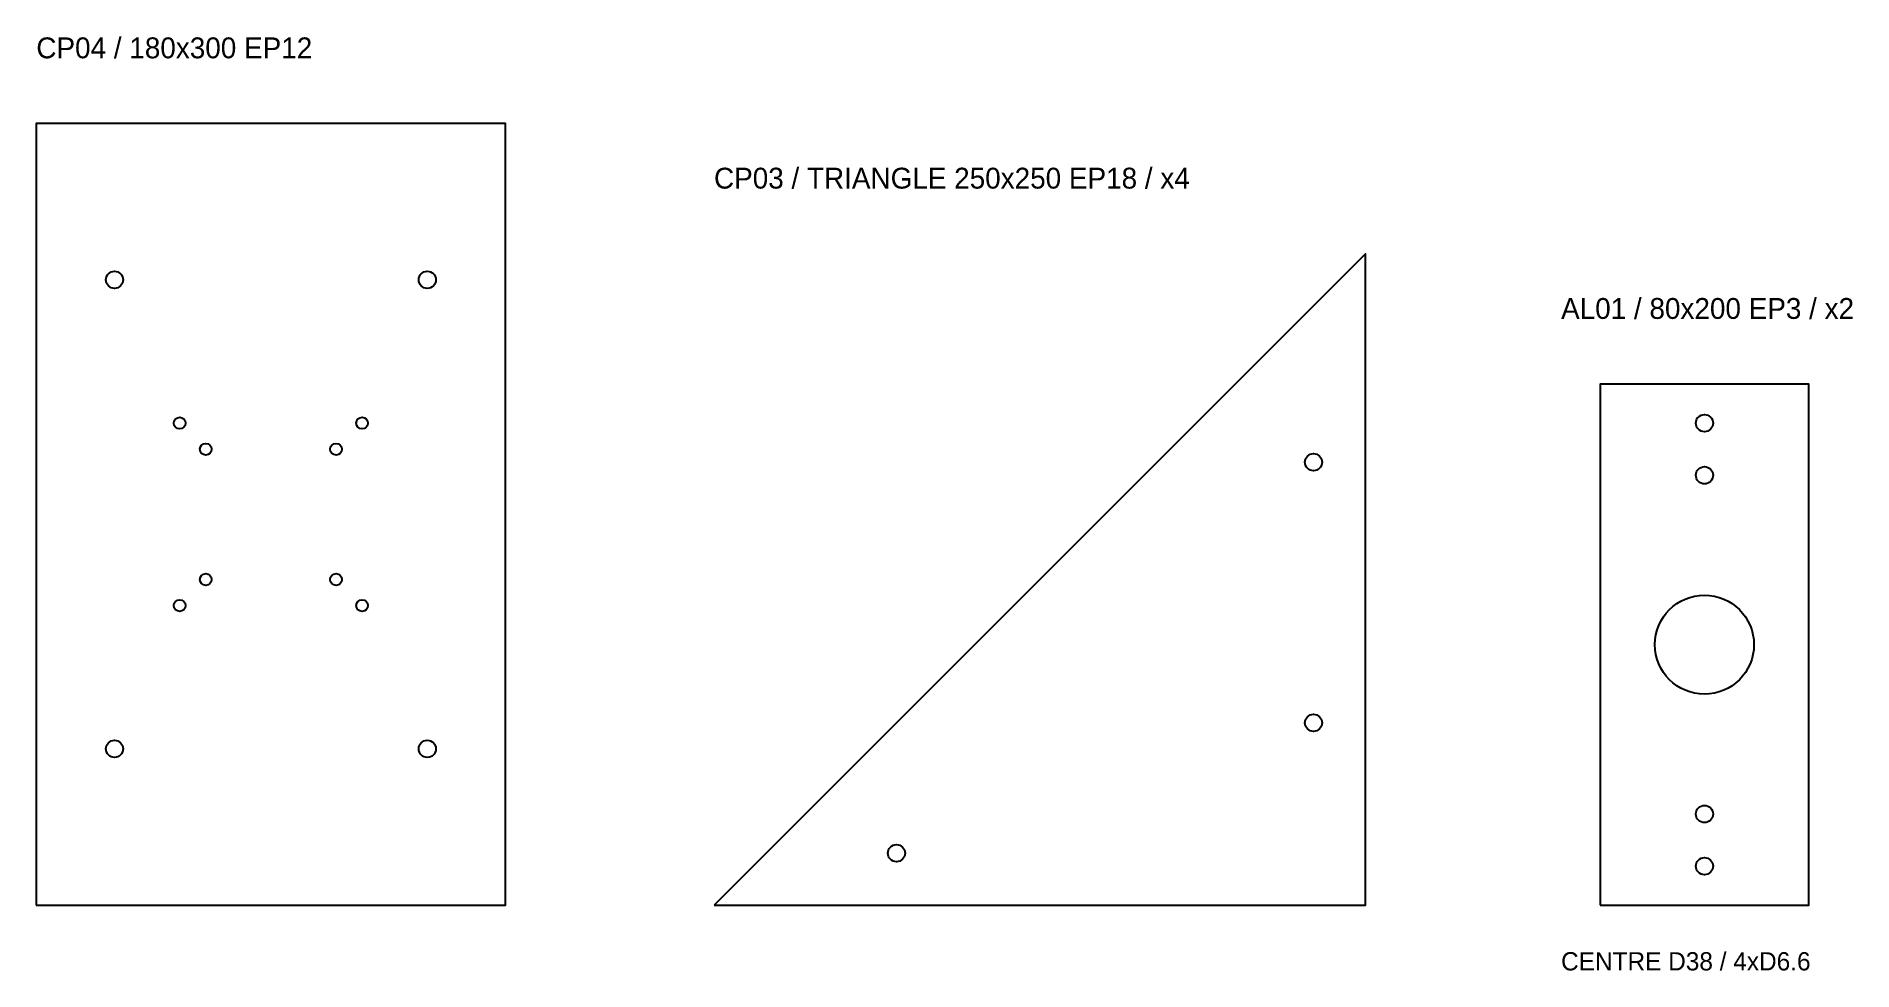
# Model space of a CAD drawing. Header units: millimetres. Extents: x 940 to 1637, y -25 to 333.
import ezdxf

# ---------------------------------------------------------------- set-up
doc = ezdxf.new("R2010")
doc.units = ezdxf.units.MM
for name, color, linetype in [('DECOUPE', 7, 'Continuous'), ('NOTES', 2, 'Continuous'), ('PERCAGE', 3, 'Continuous')]:
    doc.layers.add(name, color=color, linetype=linetype)

msp = doc.modelspace()

# ---------------------------------------------------------------- linework, layer by layer
at = {"layer": 'DECOUPE'}
for points in [[(940, 0), (1120, 0), (1120, 300), (940, 300)], [(1200, 0), (1450, 0), (1450, 250)], [(1540, 0), (1620, 0), (1620, 200), (1540, 200)]]:
    msp.add_lwpolyline(points, close=True, dxfattribs=at)
at = {"layer": 'PERCAGE'}
for centre, radius in [((970, 240), 3.3), ((1090, 240), 3.3), ((1580, 185), 3.3), ((995, 185), 2.25), ((1065, 185), 2.25), ((1005, 175), 2.25), ((1055, 175), 2.25), ((1430, 170), 3.3), ((1580, 165), 3.3), ((1005, 125), 2.25), ((1055, 125), 2.25), ((1580, 100), 19), ((995, 115), 2.25), ((1065, 115), 2.25), ((1430, 70), 3.3), ((970, 60), 3.3), ((1090, 60), 3.3), ((1580, 35), 3.3), ((1270, 20), 3.3), ((1580, 15), 3.3)]:
    msp.add_circle(centre, radius, dxfattribs=at)

# ---------------------------------------------------------------- texts
at = {"layer": 'NOTES'}
for s, height, p in [('CP04 / 180x300 EP12', 8, (940, 325)), ('CP03 / TRIANGLE 250x250 EP18 / x4', 8, (1200, 275)), ('AL01 / 80x200 EP3 / x2', 8, (1525, 225)), ('CENTRE D38 / 4xD6.6', 7, (1525, -25))]:
    msp.add_text(s, height=height, dxfattribs=at).set_placement(p)

doc.saveas('drawing.dxf')
